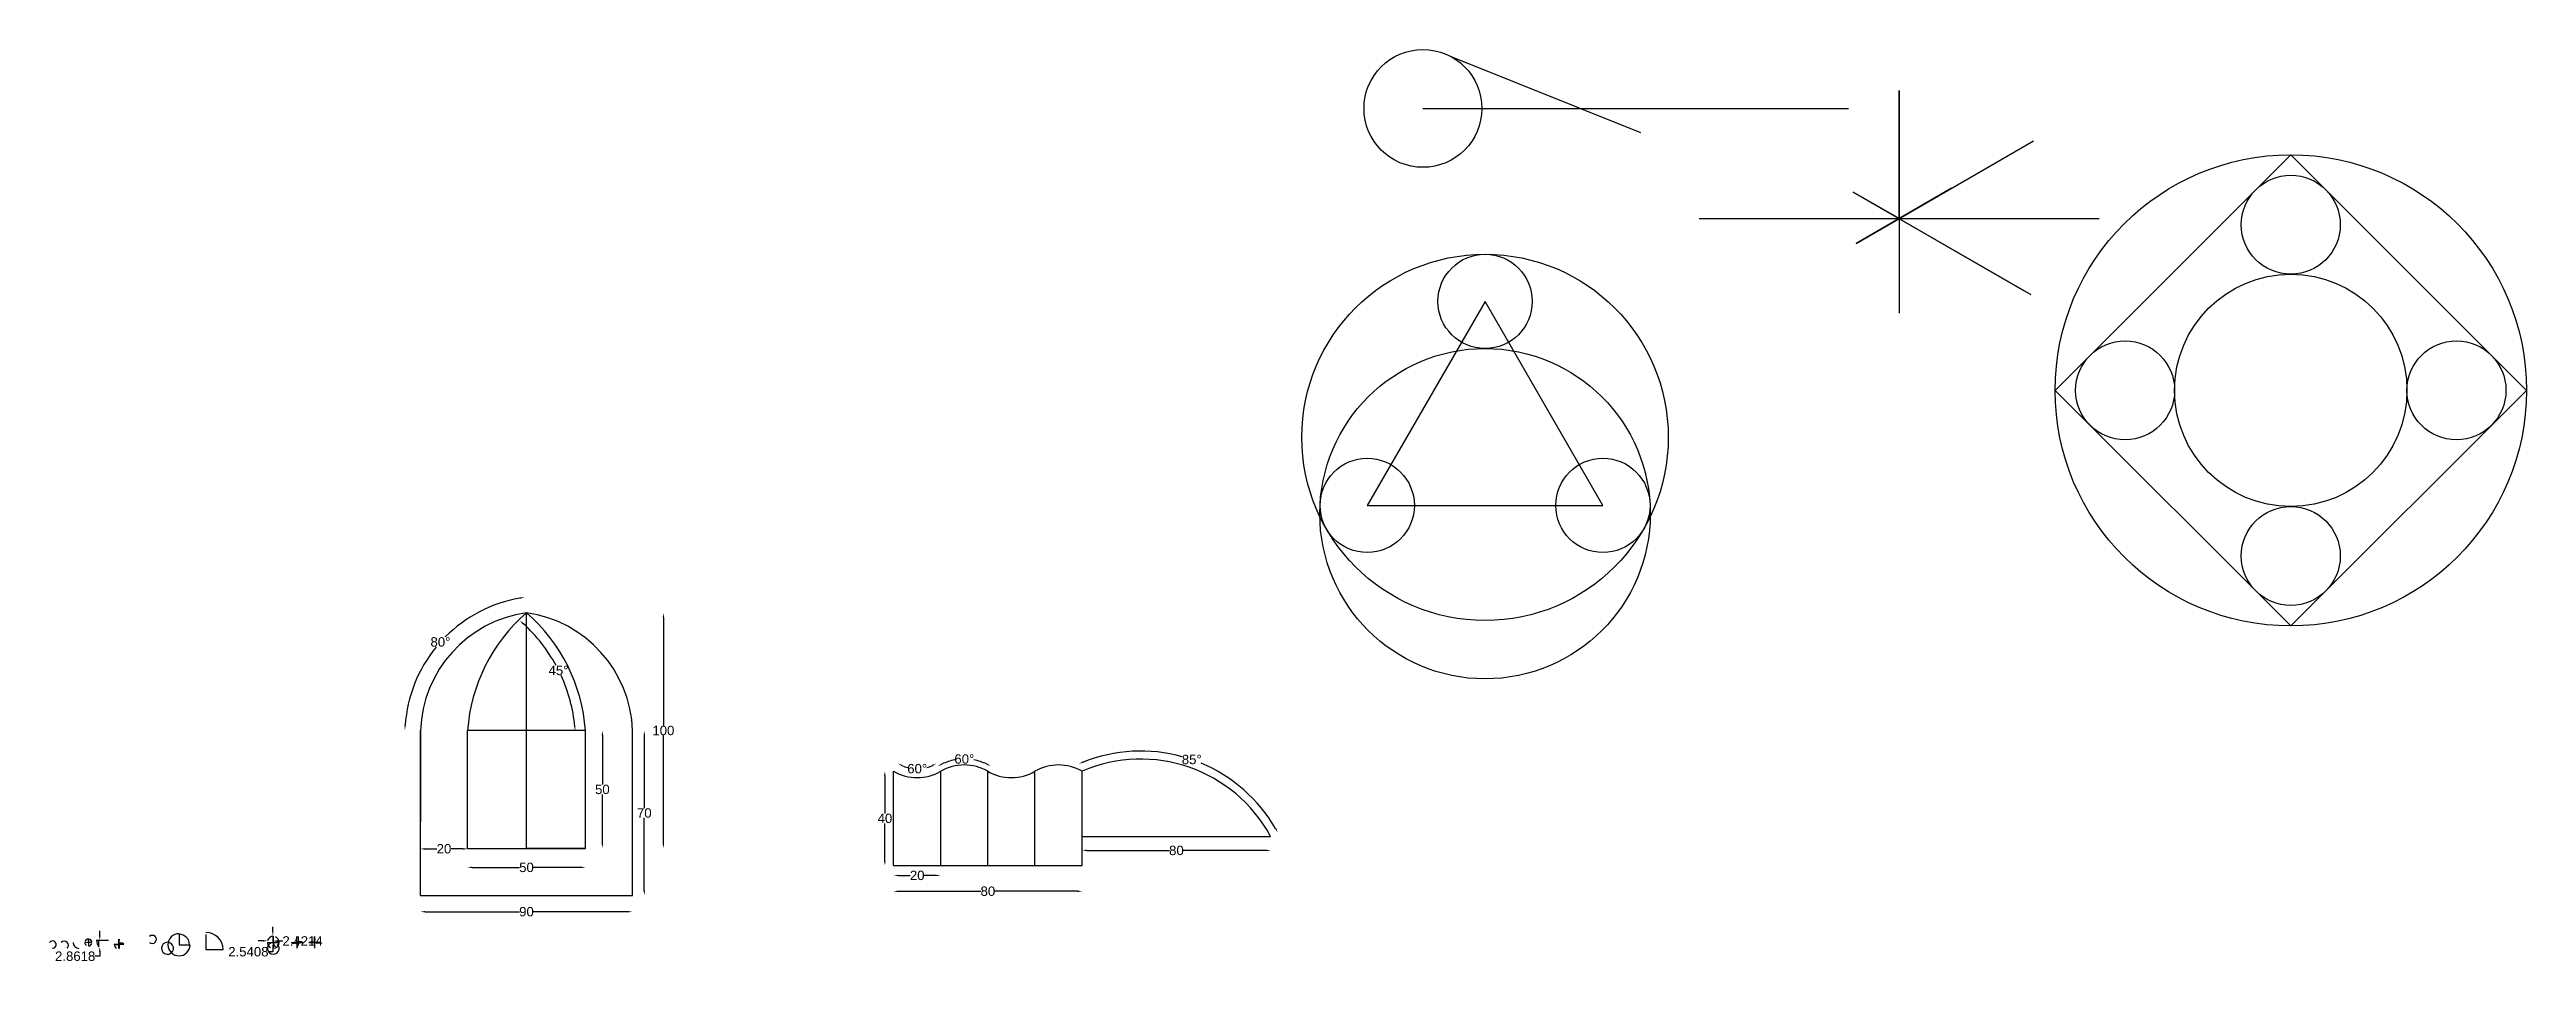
# Model space of a CAD drawing. Header units: inches. Extents: x 5 to 1056, y -4 to 384.
import ezdxf

# ---------------------------------------------------------------- set-up
doc = ezdxf.new("R2010")
doc.units = ezdxf.units.IN
doc.header["$MEASUREMENT"] = 0
doc.styles.get("Standard").update_dxf_attribs({"font": 'arial.ttf'})
doc.dimstyles.get("Standard").update_dxf_attribs({"dimtxt": 4, "dimasz": 2, "dimexe": 0.18, "dimexo": 0.0625, "dimgap": 0.09, "dimtad": 0, "dimtih": 1, "dimtoh": 1, "dimdec": 4, "dimdsep": 46, "dimtxsty": 'Standard', "dimcen": 0.09, "dimse1": 1, "dimse2": 1, "dimadec": 0, "dimazin": 0, "dimtfac": 1, "dimtdec": 4, "dimtofl": 0, "dimtmove": 0, "dimatfit": 3, "dimfxl": 1, "dimtolj": 1, "dimtzin": 0, "dimarcsym": 0})

# ---------------------------------------------------------------- blocks, each defined once
blk = doc.blocks.new('*D4')
at = {"color": 0, "lineweight": -2, "transparency": 16777216}
for p, q in [((26.3, 7.9), (26.3, 9.9)), ((26.3, 1.1), (26.3, -0.9)), ((26.3, -0.9), (24.3, -0.9))]:
    blk.add_line(p, q, dxfattribs=at)
at = {"color": 0, "transparency": 16777216}
for points in [[(26, 7.9), (26.7, 7.9), (26.3, 5.9)], [(26, 1.1), (26.7, 1.1), (26.3, 3.1)]]:
    blk.add_solid(points, dxfattribs=at)
at = {"layer": 'Defpoints', "color": 0, "transparency": 16777216}
for p in [(25.9, 5.9), (25.9, 3.1), (26.3, 3.1)]:
    blk.add_point(p, dxfattribs=at)
at = {"color": 0, "transparency": 16777216, "insert": (15.9, -0.9), "char_height": 4, "attachment_point": 5}
blk.add_mtext('\\A1;2.8618', dxfattribs=at)
blk = doc.blocks.new('*D7')
at = {"color": 0, "lineweight": -2, "transparency": 16777216}
for p, q in [((99.8, 9.6), (99.8, 11.6)), ((99.8, 1), (97.8, 1)), ((99.8, 3), (99.8, 1))]:
    blk.add_line(p, q, dxfattribs=at)
at = {"color": 0, "transparency": 16777216}
for points in [[(99.5, 9.6), (100.1, 9.6), (99.8, 7.6)], [(99.5, 3), (100.1, 3), (99.8, 5)]]:
    blk.add_solid(points, dxfattribs=at)
at = {"layer": 'Defpoints', "color": 0, "transparency": 16777216}
for p in [(99.8, 5), (100, 7.6), (100, 5)]:
    blk.add_point(p, dxfattribs=at)
at = {"color": 0, "transparency": 16777216, "insert": (89.4, 1), "char_height": 4, "attachment_point": 5}
blk.add_mtext('\\A1;2.5408', dxfattribs=at)
blk = doc.blocks.new('*D8')
at = {"color": 0, "lineweight": -2, "transparency": 16777216}
for p, q in [((95.6, 5.6), (93.6, 5.6)), ((102, 5.6), (104, 5.6))]:
    blk.add_line(p, q, dxfattribs=at)
at = {"color": 0, "transparency": 16777216}
for points in [[(95.6, 6), (95.6, 5.3), (97.6, 5.6)], [(102, 6), (102, 5.3), (100, 5.6)]]:
    blk.add_solid(points, dxfattribs=at)
at = {"layer": 'Defpoints', "color": 0, "transparency": 16777216}
for p in [(97.6, 5.8), (100, 5.8), (100, 5.6)]:
    blk.add_point(p, dxfattribs=at)
at = {"color": 0, "transparency": 16777216, "insert": (112.4, 5.6), "char_height": 4, "attachment_point": 5}
blk.add_mtext('\\A1;2.4214', dxfattribs=at)
blk = doc.blocks.new('*D12')
at = {"color": 0, "lineweight": -2, "transparency": 16777216}
for start, end in [(99.9573, 135.1586), (140.7443, 176.0682)]:
    blk.add_arc((214.7, 93.1), 58.9, start, end, dxfattribs=at)
at = {"color": 0, "transparency": 16777216}
for points in [[(204.5, 151.5), (204.6, 150.8), (206.5, 151.4)], [(156.2, 97.1), (155.6, 97.1), (155.8, 95.1)]]:
    blk.add_solid(points, dxfattribs=at)
at = {"layer": 'Defpoints', "color": 0, "transparency": 16777216}
for p in [(181.2, 141.6), (207.4, 144.9), (162.4, 94.9), (214.7, 93.1)]:
    blk.add_point(p, dxfattribs=at)
at = {"color": 0, "transparency": 16777216, "insert": (170.9, 132.5), "char_height": 4, "attachment_point": 5}
blk.add_mtext('\\A1;80°', dxfattribs=at)
blk = doc.blocks.new('*D13')
at = {"color": 0, "lineweight": -2, "transparency": 16777216}
for start, end in [(28.5644, 47.3962), (5.7339, 24.6)]:
    blk.add_arc((159.6, 89.7), 68.7, start, end, dxfattribs=at)
at = {"color": 0, "transparency": 16777216}
for points in [[(205.8, 140), (206.3, 140.5), (204.6, 141.6)], [(228.2, 96.6), (227.6, 96.6), (228.1, 94.6)]]:
    blk.add_solid(points, dxfattribs=at)
at = {"layer": 'Defpoints', "color": 0, "transparency": 16777216}
for p in [(207.4, 144.9), (224.5, 112.2), (232.4, 94.9), (159.6, 89.7)]:
    blk.add_point(p, dxfattribs=at)
at = {"color": 0, "transparency": 16777216, "insert": (221, 120.4), "char_height": 4, "attachment_point": 5}
blk.add_mtext('\\A1;45°', dxfattribs=at)
blk = doc.blocks.new('*D14')
at = {"color": 0, "lineweight": -2, "transparency": 16777216}
for p, q in [((164.4, 18), (204.5, 18)), ((250.4, 18), (210.4, 18))]:
    blk.add_line(p, q, dxfattribs=at)
at = {"color": 0, "transparency": 16777216}
for points in [[(164.4, 18.3), (164.4, 17.7), (162.4, 18)], [(250.4, 18.3), (250.4, 17.7), (252.4, 18)]]:
    blk.add_solid(points, dxfattribs=at)
at = {"layer": 'Defpoints', "color": 0, "transparency": 16777216}
for p in [(162.4, 24.9), (252.4, 24.9), (252.4, 18)]:
    blk.add_point(p, dxfattribs=at)
at = {"color": 0, "transparency": 16777216, "insert": (207.4, 18), "char_height": 4, "attachment_point": 5}
blk.add_mtext('\\A1;90', dxfattribs=at)
blk = doc.blocks.new('*D15')
at = {"color": 0, "lineweight": -2, "transparency": 16777216}
for p, q in [((265.5, 142.9), (265.5, 97)), ((265.5, 46.9), (265.5, 92.8))]:
    blk.add_line(p, q, dxfattribs=at)
at = {"color": 0, "transparency": 16777216}
for points in [[(265.2, 142.9), (265.8, 142.9), (265.5, 144.9)], [(265.2, 46.9), (265.8, 46.9), (265.5, 44.9)]]:
    blk.add_solid(points, dxfattribs=at)
at = {"layer": 'Defpoints', "color": 0, "transparency": 16777216}
for p in [(207.4, 144.9), (207.4, 44.9), (265.5, 44.9)]:
    blk.add_point(p, dxfattribs=at)
at = {"color": 0, "transparency": 16777216, "insert": (265.5, 94.9), "char_height": 4, "attachment_point": 5}
blk.add_mtext('\\A1;100', dxfattribs=at)
blk = doc.blocks.new('*D16')
at = {"color": 0, "lineweight": -2, "transparency": 16777216}
for p, q in [((257.4, 92.9), (257.4, 62)), ((257.4, 26.9), (257.4, 57.8))]:
    blk.add_line(p, q, dxfattribs=at)
at = {"color": 0, "transparency": 16777216}
for points in [[(257.1, 92.9), (257.7, 92.9), (257.4, 94.9)], [(257.1, 26.9), (257.7, 26.9), (257.4, 24.9)]]:
    blk.add_solid(points, dxfattribs=at)
at = {"layer": 'Defpoints', "color": 0, "transparency": 16777216}
for p in [(252.4, 94.9), (252.4, 24.9), (257.4, 24.9)]:
    blk.add_point(p, dxfattribs=at)
at = {"color": 0, "transparency": 16777216, "insert": (257.4, 59.9), "char_height": 4, "attachment_point": 5}
blk.add_mtext('\\A1;70', dxfattribs=at)
blk = doc.blocks.new('*D17')
at = {"color": 0, "lineweight": -2, "transparency": 16777216}
for p, q in [((164.4, 44.7), (169.4, 44.7)), ((180.4, 44.7), (175.4, 44.7))]:
    blk.add_line(p, q, dxfattribs=at)
at = {"color": 0, "transparency": 16777216}
for points in [[(164.4, 45), (164.4, 44.3), (162.4, 44.7)], [(180.4, 45), (180.4, 44.3), (182.4, 44.7)]]:
    blk.add_solid(points, dxfattribs=at)
at = {"layer": 'Defpoints', "color": 0, "transparency": 16777216}
for p in [(162.4, 44.9), (162.4, 44.7), (182.4, 44.9)]:
    blk.add_point(p, dxfattribs=at)
at = {"color": 0, "transparency": 16777216, "insert": (172.4, 44.7), "char_height": 4, "attachment_point": 5}
blk.add_mtext('\\A1;20', dxfattribs=at)
blk = doc.blocks.new('*D18')
at = {"color": 0, "lineweight": -2, "transparency": 16777216}
for p, q in [((184.4, 36.8), (204.5, 36.8)), ((230.4, 36.8), (210.4, 36.8))]:
    blk.add_line(p, q, dxfattribs=at)
at = {"color": 0, "transparency": 16777216}
for points in [[(184.4, 37.2), (184.4, 36.5), (182.4, 36.8)], [(230.4, 37.2), (230.4, 36.5), (232.4, 36.8)]]:
    blk.add_solid(points, dxfattribs=at)
at = {"layer": 'Defpoints', "color": 0, "transparency": 16777216}
for p in [(182.4, 44.7), (232.4, 44.7), (232.4, 36.8)]:
    blk.add_point(p, dxfattribs=at)
at = {"color": 0, "transparency": 16777216, "insert": (207.4, 36.8), "char_height": 4, "attachment_point": 5}
blk.add_mtext('\\A1;50', dxfattribs=at)
blk = doc.blocks.new('*D19')
at = {"color": 0, "lineweight": -2, "transparency": 16777216}
for p, q in [((239.6, 92.9), (239.6, 72)), ((239.6, 46.9), (239.6, 67.8))]:
    blk.add_line(p, q, dxfattribs=at)
at = {"color": 0, "transparency": 16777216}
for points in [[(239.3, 92.9), (239.9, 92.9), (239.6, 94.9)], [(239.3, 46.9), (239.9, 46.9), (239.6, 44.9)]]:
    blk.add_solid(points, dxfattribs=at)
at = {"layer": 'Defpoints', "color": 0, "transparency": 16777216}
for p in [(207.4, 94.9), (207.4, 44.9), (239.6, 44.9)]:
    blk.add_point(p, dxfattribs=at)
at = {"color": 0, "transparency": 16777216, "insert": (239.6, 69.9), "char_height": 4, "attachment_point": 5}
blk.add_mtext('\\A1;50', dxfattribs=at)
blk = doc.blocks.new('*D20')
at = {"color": 0, "lineweight": -2, "transparency": 16777216}
for p, q in [((359.5, 75.6), (359.5, 59.7)), ((359.5, 39.6), (359.5, 55.5))]:
    blk.add_line(p, q, dxfattribs=at)
at = {"color": 0, "transparency": 16777216}
for points in [[(359.1, 75.6), (359.8, 75.6), (359.5, 77.6)], [(359.1, 39.6), (359.8, 39.6), (359.5, 37.6)]]:
    blk.add_solid(points, dxfattribs=at)
at = {"layer": 'Defpoints', "color": 0, "transparency": 16777216}
for p in [(363.2, 77.6), (359.5, 37.6), (363.2, 37.6)]:
    blk.add_point(p, dxfattribs=at)
at = {"color": 0, "transparency": 16777216, "insert": (359.5, 57.6), "char_height": 4, "attachment_point": 5}
blk.add_mtext('\\A1;40', dxfattribs=at)
blk = doc.blocks.new('*D21')
at = {"color": 0, "lineweight": -2, "transparency": 16777216}
for start, end in [(247.0827, 255.6059), (284.3941, 292.9173)]:
    blk.add_arc((373.2, 94.9), 16.2, start, end, dxfattribs=at)
at = {"color": 0, "transparency": 16777216}
for points in [[(366.7, 79.7), (367, 80.3), (365.1, 80.9)], [(379.3, 80.3), (379.6, 79.7), (381.3, 80.9)]]:
    blk.add_solid(points, dxfattribs=at)
at = {"layer": 'Defpoints', "color": 0, "transparency": 16777216}
for p in [(373.2, 94.9), (363.2, 77.6), (370.4, 79), (383.2, 77.6)]:
    blk.add_point(p, dxfattribs=at)
at = {"color": 0, "transparency": 16777216, "insert": (373.2, 78.7), "char_height": 4, "attachment_point": 5}
blk.add_mtext('\\A1;60°', dxfattribs=at)
blk = doc.blocks.new('*D22')
at = {"color": 0, "lineweight": -2, "transparency": 16777216}
for start, end in [(100.3118, 114.9014), (65.0986, 79.6882)]:
    blk.add_arc((393.2, 60.3), 22.5, start, end, dxfattribs=at)
at = {"color": 0, "transparency": 16777216}
for points in [[(383.9, 80.4), (383.6, 81), (381.9, 79.8)], [(402.8, 81), (402.5, 80.4), (404.4, 79.8)]]:
    blk.add_solid(points, dxfattribs=at)
at = {"layer": 'Defpoints', "color": 0, "transparency": 16777216}
for p in [(383.2, 77.6), (397.1, 82.4), (403.2, 77.6), (393.2, 60.3)]:
    blk.add_point(p, dxfattribs=at)
at = {"color": 0, "transparency": 16777216, "insert": (393.2, 82.8), "char_height": 4, "attachment_point": 5}
blk.add_mtext('\\A1;60°', dxfattribs=at)
blk = doc.blocks.new('*D23')
at = {"color": 0, "lineweight": -2, "transparency": 16777216}
for p, q in [((365.2, 26.7), (400.2, 26.7)), ((441.2, 26.7), (406.1, 26.7))]:
    blk.add_line(p, q, dxfattribs=at)
at = {"color": 0, "transparency": 16777216}
for points in [[(365.2, 27), (365.2, 26.3), (363.2, 26.7)], [(441.2, 27), (441.2, 26.3), (443.2, 26.7)]]:
    blk.add_solid(points, dxfattribs=at)
at = {"layer": 'Defpoints', "color": 0, "transparency": 16777216}
for p in [(363.2, 37.6), (443.2, 37.6), (443.2, 26.7)]:
    blk.add_point(p, dxfattribs=at)
at = {"color": 0, "transparency": 16777216, "insert": (403.2, 26.7), "char_height": 4, "attachment_point": 5}
blk.add_mtext('\\A1;80', dxfattribs=at)
blk = doc.blocks.new('*D24')
at = {"color": 0, "lineweight": -2, "transparency": 16777216}
for p, q in [((365.2, 33.4), (370.2, 33.4)), ((381.2, 33.4), (376.2, 33.4))]:
    blk.add_line(p, q, dxfattribs=at)
at = {"color": 0, "transparency": 16777216}
for points in [[(365.2, 33.7), (365.2, 33.1), (363.2, 33.4)], [(381.2, 33.7), (381.2, 33.1), (383.2, 33.4)]]:
    blk.add_solid(points, dxfattribs=at)
at = {"layer": 'Defpoints', "color": 0, "transparency": 16777216}
for p in [(363.2, 37.6), (383.2, 37.6), (383.2, 33.4)]:
    blk.add_point(p, dxfattribs=at)
at = {"color": 0, "transparency": 16777216, "insert": (373.2, 33.4), "char_height": 4, "attachment_point": 5}
blk.add_mtext('\\A1;20', dxfattribs=at)
blk = doc.blocks.new('*D25')
at = {"color": 0, "lineweight": -2, "transparency": 16777216}
for start, end in [(74.5733, 111.6968), (30.1622, 67.2036)]:
    blk.add_arc((468.1, 20.1), 66.1, start, end, dxfattribs=at)
at = {"color": 0, "transparency": 16777216}
for points in [[(443.8, 81.3), (443.5, 81.9), (441.8, 80.8)], [(525.6, 53.5), (525, 53.2), (526.2, 51.6)]]:
    blk.add_solid(points, dxfattribs=at)
at = {"layer": 'Defpoints', "color": 0, "transparency": 16777216}
for p in [(443.2, 77.6), (504.3, 75.4), (523.2, 50), (468.1, 20.1)]:
    blk.add_point(p, dxfattribs=at)
at = {"color": 0, "transparency": 16777216, "insert": (489.7, 82.6), "char_height": 4, "attachment_point": 5}
blk.add_mtext('\\A1;85°', dxfattribs=at)
blk = doc.blocks.new('*D26')
at = {"color": 0, "lineweight": -2, "transparency": 16777216}
for p, q in [((445.2, 44), (480.2, 44)), ((521.2, 44), (486.1, 44))]:
    blk.add_line(p, q, dxfattribs=at)
at = {"color": 0, "transparency": 16777216}
for points in [[(445.2, 44.4), (445.2, 43.7), (443.2, 44)], [(521.2, 44.4), (521.2, 43.7), (523.2, 44)]]:
    blk.add_solid(points, dxfattribs=at)
at = {"layer": 'Defpoints', "color": 0, "transparency": 16777216}
for p in [(443.2, 50), (523.2, 50), (523.2, 44)]:
    blk.add_point(p, dxfattribs=at)
at = {"color": 0, "transparency": 16777216, "insert": (483.2, 44), "char_height": 4, "attachment_point": 5}
blk.add_mtext('\\A1;80', dxfattribs=at)

msp = doc.modelspace()

# ---------------------------------------------------------------- hatches: boundary and pattern name
h = msp.add_hatch(color=256)
h.dxf.hatch_style = 1
h.set_gradient(color1=(247, 171, 174), color2=(173, 221, 247))
h.paths.add_polyline_path([(110.00033, 4.97291), (107.50033, 4.97291, 0.2679491924)])
h.paths.add_polyline_path([(110.00033, 7.47291, 0.2679491924), (110.00033, 4.97291)])
h.paths.add_polyline_path([(110.00033, 4.97291), (112.50033, 4.97291, 0.2679491924)])
h.paths.add_polyline_path([(110.00033, 4.97291), (110.00033, 2.47291, 0.2679491924)])
h.paths.add_polyline_path([(117.52436, 7.48671), (117.52436, 4.98671, 0.1316524976)])
h.paths.add_polyline_path([(115.02436, 4.98671), (117.52436, 4.98671, 0.131652491)])
h.paths.add_polyline_path([(120.02436, 4.98671), (117.52436, 4.98671, 0.1316524976)])
h.paths.add_polyline_path([(117.52436, 4.98671, 0.1316524976), (117.52436, 2.48671)])

# ---------------------------------------------------------------- linework, layer by layer
for p, q in [((599.37642, 381.15527), (680.14103, 348.81213)), ((587.79107, 359.00173), (768.42977, 359.00173)), ((789.83784, 312.23186), (789.83784, 366.63811)), ((789.83784, 366.63811), (789.83784, 272.09886)), ((771.5717, 301.68591), (846.91591, 345.18591)), ((956.04957, 339.32045), (856.04957, 239.32045)), ((1056.04957, 239.32045), (956.04957, 339.32045)), ((789.83784, 312.23186), (770.41313, 323.44672)), ((770.41313, 323.44672), (842.84744, 281.62675)), ((770.41313, 323.44672), (845.75734, 279.94672)), ((812.09843, 325.08402), (771.5717, 301.68591)), ((789.83784, 312.23186), (812.09843, 325.08402)), ((704.96928, 312.23186), (874.70639, 312.23186)), ((614.15954, 277.09741), (564.15954, 190.49487)), ((664.15954, 190.49487), (614.15954, 277.09741)), ((856.04957, 239.32045), (956.04957, 139.32045)), ((956.04957, 139.32045), (1056.04957, 239.32045)), ((564.15954, 190.49487), (664.15954, 190.49487)), ((207.41688, 44.90353), (207.41688, 144.90353)), ((162.41688, 24.90353), (162.41688, 94.90353)), ((162.41688, 94.90353), (162.41688, 56.18927)), ((182.41688, 44.90353), (182.41688, 94.90353)), ((232.41688, 94.90353), (182.41688, 94.90353)), ((232.41688, 44.90353), (232.41688, 94.90353)), ((252.41688, 24.90353), (252.41688, 94.90353)), ((363.17581, 37.60639), (363.17581, 77.60639)), ((383.17581, 37.60639), (383.17581, 77.60639)), ((403.17581, 37.60639), (403.17581, 77.60639)), ((423.17581, 37.60639), (423.17581, 77.60639)), ((443.17581, 37.60639), (443.17581, 77.60639)), ((182.41688, 44.90353), (232.41688, 44.90353)), ((232.41688, 44.90353), (207.41688, 44.90353)), ((443.17581, 49.95002), (523.17581, 49.95002)), ((363.17581, 37.60639), (443.17581, 37.60639)), ((363.17581, 37.60639), (383.17581, 37.60639)), ((363.17581, 37.60639), (363.17581, 37.60639)), ((383.17581, 37.60639), (403.17581, 37.60639)), ((403.17581, 37.60639), (423.17581, 37.60639)), ((423.17581, 37.60639), (443.17581, 37.60639)), ((162.41688, 24.90353), (252.41688, 24.90353)), ((19.99607, 4.99335), (22.99604, 5.00686)), ((21.49605, 5.00011), (21.4893, 6.50009)), ((21.4893, 6.50009), (21.50909, 3.50016)), ((22.99604, 5.00686), (21.49605, 5.00011)), ((25.00151, 5.93879), (30.00151, 5.94776)), ((25.90665, 3.07859), (25.90151, 5.94041)), ((32.49945, 4.29152), (36.49945, 4.29152)), ((34.49945, 4.29152), (34.49945, 6.29152)), ((34.49945, 6.29152), (34.49945, 2.29152)), ((36.49945, 4.29152), (34.49945, 4.29152)), ((59.97677, 8.67624), (59.97677, 3.96665)), ((59.97677, 3.96665), (64.43191, 3.96665)), ((71.37412, 8.37555), (71.37412, 1.92405)), ((71.37412, 1.92405), (78.67022, 1.92405)), ((97.49344, 4.98419), (102.462, 4.98419)), ((99.97772, 4.98419), (99.97772, 7.55743)), ((99.97772, 7.55743), (99.97772, 2.47576)), ((102.462, 4.98419), (99.97772, 4.98419)), ((107.50033, 4.97291), (112.50033, 4.97291)), ((110.00033, 4.97291), (110.00033, 7.47291)), ((110.00033, 7.47291), (110.00033, 2.47291)), ((112.50033, 4.97291), (110.00033, 4.97291)), ((115.02436, 4.98671), (120.02436, 4.98671)), ((117.52436, 4.98671), (117.52436, 7.48671)), ((117.52436, 7.48671), (117.52436, 2.48671)), ((120.02436, 4.98671), (117.52436, 4.98671))]:
    msp.add_line(p, q)
for centre, radius in [((587.79107, 359.00173), 25), ((956.04957, 239.32045), 100), ((956.04957, 309.62197), 21), ((614.15954, 219.36238), 77.73503), ((614.15954, 277.09741), 20), ((956.04957, 239.32045), 49.30152), ((614.15954, 186.97357), 70.12384), ((885.74805, 239.32045), 21), ((1026.35108, 239.32045), 21), ((564.15954, 190.49487), 20), ((664.15954, 190.49487), 20), ((956.04957, 169.01894), 21)]:
    msp.add_circle(centre, radius)
for centre, radius, start, end in [((214.71071, 93.08908), 52.32531, 98.0127875, 178.0127875), ((255.27221, 89.72586), 73.03909, 130.93494882, 175.93494882), ((159.56154, 89.72586), 73.03909, 4.06505118, 49.06505118), ((200.12304, 93.08908), 52.32531, 1.9872125, 81.9872125), ((373.17581, 94.9269), 20, 240, 300), ((393.17581, 60.28588), 20, 60, 120), ((413.17581, 94.9269), 20, 240, 300), ((433.17581, 60.28588), 20, 60, 120), ((468.08499, 20.12587), 62.64566, 28.42949338, 113.42949338), ((6.26741, 4.03997), 1.55471, 268.64983892, 142.96818243), ((11.23274, 3.71851), 1.77076, 315.11820425, 134.35427426), ((17.54295, 4.9515), 2.50937, 179.80916915, 269.61386536), ((21.49918, 5.00327), 1.50314, 180.37796586, 240.06246942), ((21.4992, 5.00012), 1.5, 90.37796586, 168.263156), ((21.50234, 5.00013), 1.49999, 270.25787872, 340.18321883), ((21.49922, 4.99698), 1.49685, 0.37796586, 66.89678966), ((30.00151, 5.94776), 5, 180.10278169, 215.01798794), ((34.49945, 4.29152), 2, 180, 240), ((33.49945, 6.02358), 2, 240, 300), ((36.2315, 3.29152), 2, 150, 210), ((36.2315, 3.29152), 2, 150, 210), ((45.7739, 63.22273), 58.03684, 258.79828794, 259.1693068), ((35.49945, 3.29152), 1.41421, 45, 135), ((32.7674, 3.29152), 2, 330, 30), ((48.66674, 6.25622), 1.71952, 226.98794697, 135.00635656), ((55.06966, 2.48281), 2.53795, 90.97180879, 75.65343155), ((59.97677, 3.96665), 4.70959, 90, 0), ((59.97677, 3.96665), 4.45514, 0, 90), ((71.37412, 1.92405), 7.2961, 0, 90), ((99.97772, 2.47576), 2.50842, 90, 45.64235031), ((99.97772, 4.98419), 2.48428, 180, 240), ((99.97772, 5.0166), 2.54083, 90, 162.36473561), ((99.97772, 5.0166), 2.54083, 270, 0), ((102.462, 4.98419), 2.48428, 180, 228.98887186), ((99.97772, 5.0166), 2.48449, 359.25257848, 69.25257848), ((108.75033, 7.13798), 2.5, 240, 300), ((112.16539, 6.22291), 2.5, 150, 210), ((111.25033, 2.80785), 2.5, 60, 120), ((107.83527, 3.72291), 2.5, 330, 30), ((116.27436, 0.32165), 4.82963, 74.99999926, 104.99999926), ((122.18943, 3.73671), 4.82963, 165, 195), ((112.8593, 6.23671), 4.82963, 345, 15), ((118.77436, 9.65177), 4.82963, 255, 285)]:
    msp.add_arc(centre, radius, start, end)

# ---------------------------------------------------------------- dimensions: what is measured, and where the dimension line sits
for base, center, p1, p2, picture, middle in [((181.17906, 141.55206), (214.71071, 93.08908), (207.41688, 144.90353), (162.41688, 94.90353), '*D12', (170.90657, 132.51281)), ((224.46257, 112.15554), (159.56154, 89.72586), (232.41688, 94.90353), (207.41688, 144.90353), '*D13', (220.97967, 120.43493)), ((370.36455, 78.98348), (373.17581, 94.9269), (363.17581, 77.60639), (383.17581, 77.60639), '*D21', (373.17581, 78.73753)), ((397.07988, 82.42699), (393.17581, 60.28588), (403.17581, 77.60639), (383.17581, 77.60639), '*D22', (393.17581, 82.76855)), ((504.3356, 75.44424), (468.08499, 20.12587), (523.17581, 49.95002), (443.17581, 77.60639), '*D25', (489.69434, 82.63399))]:
    dim = msp.add_angular_dim_3p(base=base, center=center, p1=p1, p2=p2, dimstyle='Standard')
    dim.commit()
    dim.dimension.update_dxf_attribs({"geometry": picture, "text_midpoint": middle})
for p1, p2, distance, picture, middle in [((207.41688, 144.90353), (207.41688, 44.90353), 58.08036, '*D15', (265.49723, 94.90353)), ((207.41688, 94.90353), (207.41688, 44.90353), 32.18154, '*D19', (239.59841, 69.90353)), ((252.41688, 94.90353), (252.41688, 24.90353), 4.97063, '*D16', (257.3875, 59.90353)), ((363.17581, 77.60639), (363.17581, 37.60639), -3.70052, '*D20', (359.47528, 57.60639)), ((182.41688, 44.90353), (162.41688, 44.90353), 0.23954, '*D17', (172.41688, 44.66399)), ((182.41688, 44.66399), (232.41688, 44.66399), -7.84178, '*D18', (207.41688, 36.82222)), ((443.17581, 49.95002), (523.17581, 49.95002), -5.90169, '*D26', (483.17581, 44.04833)), ((363.17581, 37.60639), (443.17581, 37.60639), -10.93811, '*D23', (403.17581, 26.66828)), ((363.17581, 37.60639), (383.17581, 37.60639), -4.21919, '*D24', (373.17581, 33.3872)), ((162.41688, 24.90353), (252.41688, 24.90353), -6.90158, '*D14', (207.41688, 18.00196)), ((99.97772, 7.55743), (99.97772, 5.0166), -0.17056, '*D7', (89.3761, 1.0166)), ((97.55629, 5.78636), (99.97772, 5.78636), -0.16017, '*D8', (112.3965, 5.62619))]:
    dim = msp.add_aligned_dim(p1=p1, p2=p2, distance=distance, dimstyle='Standard')
    dim.commit()
    dim.dimension.update_dxf_attribs({"geometry": picture, "text_midpoint": middle})
dim = msp.add_linear_dim(base=(26.33984, 3.07859), p1=(25.90151, 5.94041), p2=(25.90665, 3.07859), angle=90, dimstyle='Standard')
dim.commit()
dim.dimension.update_dxf_attribs({"geometry": '*D4', "text_midpoint": (15.90877, -0.92141)})

doc.saveas('drawing.dxf')
